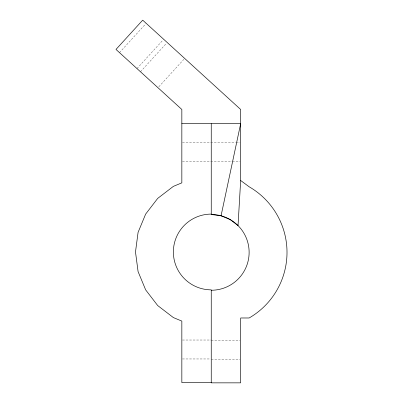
<?xml version="1.0" encoding="UTF-8"?>
<svg xmlns="http://www.w3.org/2000/svg" width="403" height="403" viewBox="0 0 403 403"><rect width="100%" height="100%" fill="white"/><g stroke="black" fill="none" stroke-linecap="round" stroke-linejoin="round"><path stroke-width="0.3" stroke-dasharray="2.02 1.51" d="M119.495 52.627L145.775 23.807M136.99 68.575L163.265 39.756M140.486 71.764L166.343 43.408M158.827 86.786L183.833 59.362M182.463 142.617L235.654 142.617M236.279 142.617L240.032 142.617M182.463 161.553L231.901 161.553M232.526 161.553L240.032 161.553M182.463 340.026L211.248 340.026M211.248 340.273L240.032 340.273M182.463 358.962L210.623 358.962M211.248 359.209L240.032 359.209"/><path stroke-width="0.6" d="M211.248 382.638L181.839 382.638L181.839 321.085L173.371 317.579L157.684 305.539L145.644 289.853L138.078 271.582L135.494 251.971L138.078 232.365L145.644 214.094L157.684 198.407L173.371 186.367L181.839 182.861L181.839 109.475L115.993 49.433L142.697 20.15L240.662 109.475L240.662 180.494L238.032 225.594L230.189 219.575L221.056 215.791L211.248 214.497L211.248 123.676M221.056 215.791L240.662 123.676L181.839 123.676M240.662 180.494L249.13 186.77A75.754 75.754 0 0 1 249.13 317.982L240.662 317.982L240.662 382.85L211.248 382.85L211.248 289.853A37.877 37.877 0 0 1 173.371 251.971A37.877 37.877 0 0 1 211.248 214.094M211.248 214.497A37.877 37.877 0 0 1 249.13 252.374A37.877 37.877 0 0 1 211.248 290.251"/></g></svg>
